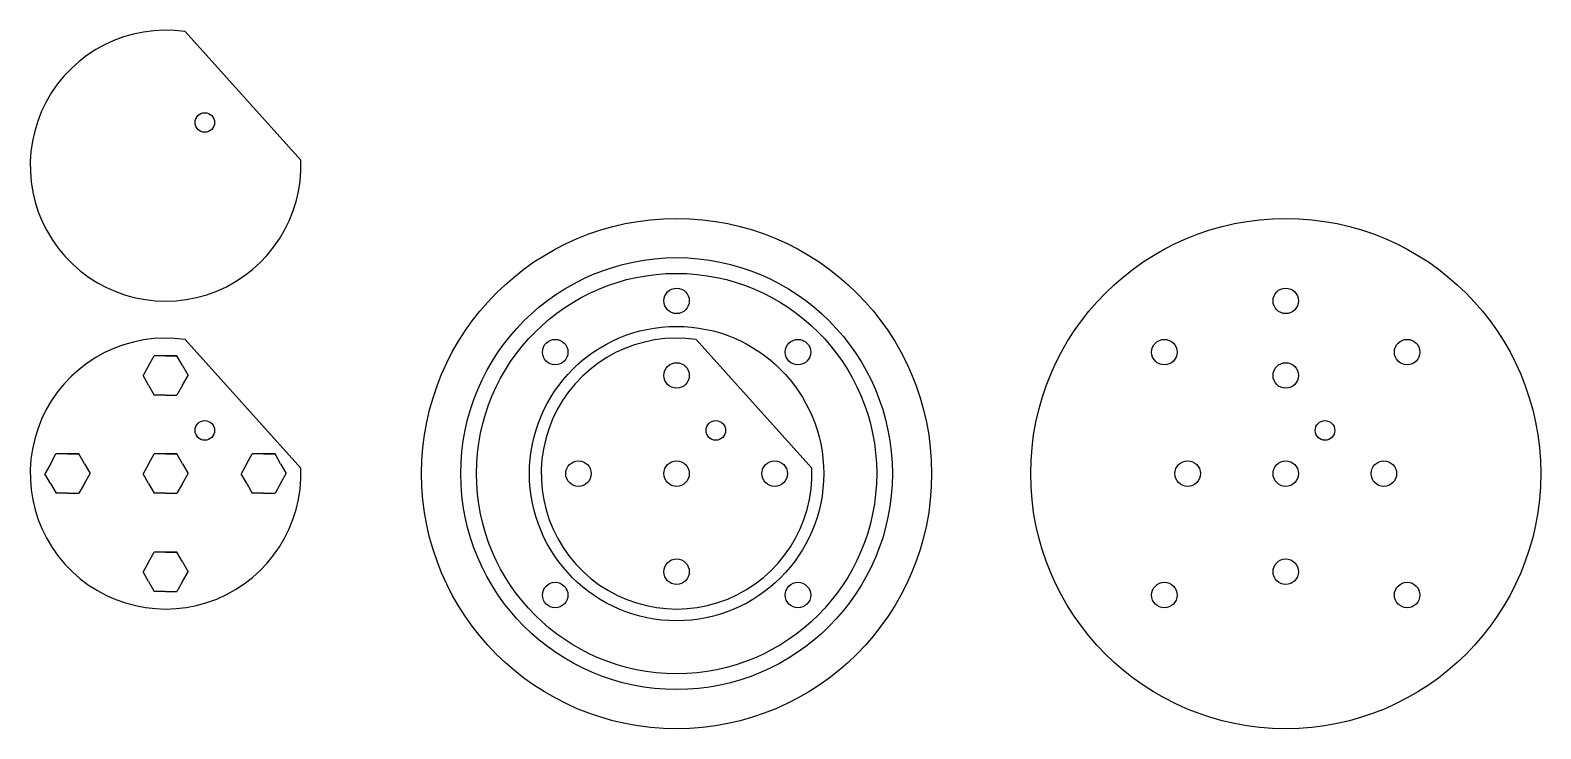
# Model space of a CAD drawing. Extents: x -152 to 233, y -185 to -7.
import ezdxf

# ---------------------------------------------------------------- set-up
doc = ezdxf.new("R2010")
doc.units = 0
doc.layers.get('0').update_dxf_attribs({"color": 253, "linetype": 'CONTINUOUS'})

msp = doc.modelspace()

# ---------------------------------------------------------------- linework, layer by layer
for p, q in [((-112.77, -7.43), (-83.3, -40.16)), ((-112.77, -85.86), (-83.3, -118.59)), ((17.47, -85.86), (46.94, -118.59)), ((-122.14, -92.58), (-120.72, -90)), ((-117.77, -90), (-120.72, -90)), ((-117.77, -90), (-114.88, -90)), ((-114.88, -90), (-117.77, -90)), ((-113.44, -92.5), (-114.88, -90)), ((-122.14, -92.58), (-123.51, -95.05)), ((-122.1, -97.5), (-123.51, -95.05)), ((-113.44, -92.5), (-112, -95)), ((-113.44, -97.5), (-112, -95)), ((-122.1, -97.5), (-120.66, -100)), ((-117.77, -100), (-120.66, -100)), ((-117.77, -100), (-114.88, -100)), ((-113.44, -97.5), (-114.88, -100)), ((-147.14, -117.58), (-145.72, -115)), ((-142.77, -115), (-145.72, -115)), ((-142.77, -115), (-139.88, -115)), ((-139.88, -115), (-142.77, -115)), ((-138.44, -117.5), (-139.88, -115)), ((-122.14, -117.58), (-120.72, -115)), ((-117.77, -115), (-120.72, -115)), ((-117.77, -115), (-114.88, -115)), ((-114.88, -115), (-117.77, -115)), ((-113.44, -117.5), (-114.88, -115)), ((-97.14, -117.58), (-95.72, -115)), ((-92.77, -115), (-95.72, -115)), ((-92.77, -115), (-89.88, -115)), ((-89.88, -115), (-92.77, -115)), ((-88.44, -117.5), (-89.88, -115)), ((-147.14, -117.58), (-148.51, -120.05)), ((-138.44, -117.5), (-137, -120)), ((-122.14, -117.58), (-123.51, -120.05)), ((-113.44, -117.5), (-112, -120)), ((-97.14, -117.58), (-98.51, -120.05)), ((-88.44, -117.5), (-87, -120)), ((-147.1, -122.5), (-148.51, -120.05)), ((-147.1, -122.5), (-145.66, -125)), ((-138.44, -122.5), (-139.88, -125)), ((-138.44, -122.5), (-137, -120)), ((-122.1, -122.5), (-123.51, -120.05)), ((-122.1, -122.5), (-120.66, -125)), ((-113.44, -122.5), (-114.88, -125)), ((-113.44, -122.5), (-112, -120)), ((-97.1, -122.5), (-98.51, -120.05)), ((-97.1, -122.5), (-95.66, -125)), ((-88.44, -122.5), (-89.88, -125)), ((-88.44, -122.5), (-87, -120)), ((-142.77, -125), (-145.66, -125)), ((-142.77, -125), (-139.88, -125)), ((-117.77, -125), (-120.66, -125)), ((-117.77, -125), (-114.88, -125)), ((-92.77, -125), (-95.66, -125)), ((-92.77, -125), (-89.88, -125)), ((-122.14, -142.58), (-120.72, -140)), ((-117.77, -140), (-120.72, -140)), ((-117.77, -140), (-114.88, -140)), ((-114.88, -140), (-117.77, -140)), ((-113.44, -142.5), (-114.88, -140)), ((-122.14, -142.58), (-123.51, -145.05)), ((-122.1, -147.5), (-123.51, -145.05)), ((-113.44, -142.5), (-112, -145)), ((-113.44, -147.5), (-112, -145)), ((-122.1, -147.5), (-120.66, -150)), ((-117.77, -150), (-120.66, -150)), ((-117.77, -150), (-114.88, -150)), ((-113.44, -147.5), (-114.88, -150))]:
    msp.add_line(p, q)
for centre, radius in [((-107.77, -30.57), 2.5), ((12.47, -120), 65), ((167.73, -120), 65), ((12.47, -120), 55), ((12.47, -120), 51), ((12.47, -76), 3.25), ((167.73, -76), 3.25), ((12.47, -120), 37.5), ((-18.47, -89.06), 3.25), ((43.41, -89.06), 3.25), ((136.79, -89.06), 3.25), ((198.67, -89.06), 3.25), ((12.47, -95), 3.25), ((167.73, -95), 3.25), ((-107.77, -109), 2.5), ((22.47, -109), 2.5), ((177.73, -109), 2.5), ((-12.53, -120), 3.25), ((12.47, -120), 3.25), ((37.47, -120), 3.25), ((142.73, -120), 3.25), ((167.73, -120), 3.25), ((192.73, -120), 3.25), ((12.47, -145), 3.25), ((167.73, -145), 3.25), ((-18.47, -150.94), 3.25), ((43.41, -150.94), 3.25), ((136.79, -150.94), 3.25), ((198.67, -150.94), 3.25)]:
    msp.add_circle(centre, radius)
for centre in [(-117.77, -41.57), (-117.77, -120), (12.47, -120)]:
    msp.add_arc(centre, 34.5, 81.6669, 2.3448)

doc.saveas('drawing.dxf')
